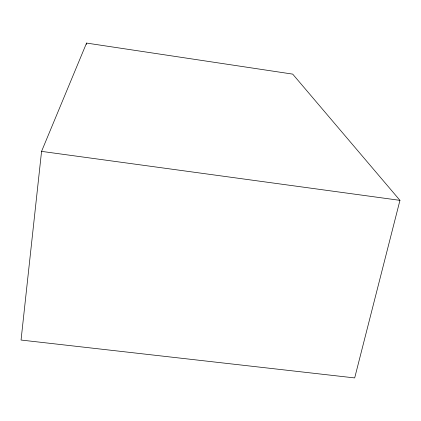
<?xml version="1.0" encoding="UTF-8"?>
<svg xmlns="http://www.w3.org/2000/svg" width="421" height="421" viewBox="0 0 421 421"><rect width="100%" height="100%" fill="white"/><g stroke="black" fill="none" stroke-linecap="round" stroke-linejoin="round"><path stroke-width="0.63" d="M41.558 151.376L21.05 340.047L354.682 377.926L399.95 200.354L292.706 74.122L86.552 43.074L41.558 151.376L399.95 200.354M86.394 44.379L86.552 43.074"/></g></svg>
